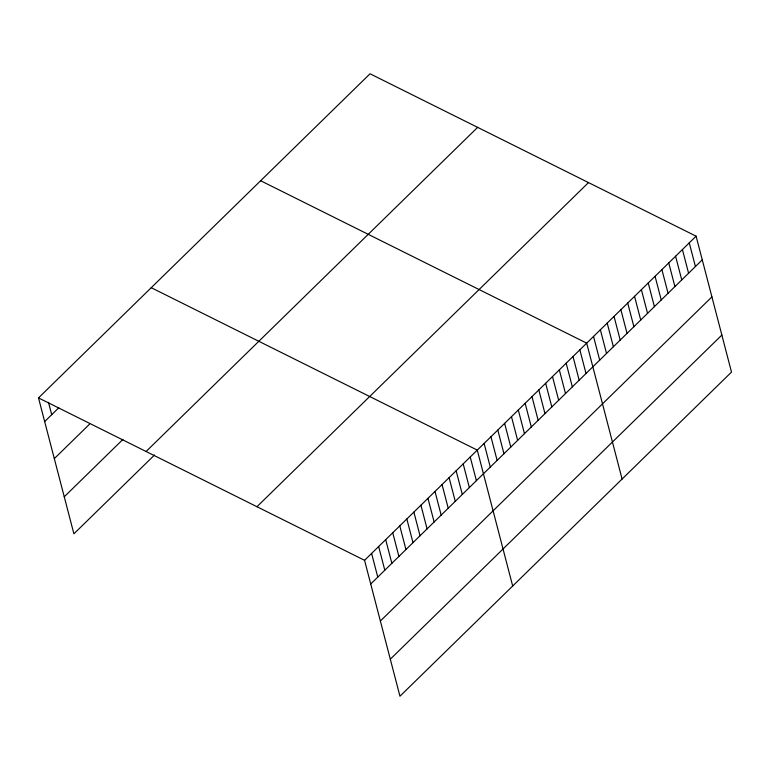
<?xml version="1.0" encoding="UTF-8"?>
<svg xmlns="http://www.w3.org/2000/svg" width="770" height="770" viewBox="0 0 770 770"><rect width="100%" height="100%" fill="white"/><g stroke="black" fill="none" stroke-linecap="round" stroke-linejoin="round"><path stroke-width="1.16" d="M38.5 397.907L370.043 73.776L696.099 236.178L731.5 372.093L399.957 696.224L364.556 560.31L38.5 397.907L73.901 533.822L154.529 454.993M44.67 421.575L58.761 407.802M54.314 458.622L89.541 424.174M64.257 496.785L122.969 439.381M146.098 451.499L477.641 127.368M256.959 506.718L588.501 182.586M364.556 560.31L696.099 236.178M370.717 583.987L702.259 259.856M380.37 621.024L711.913 296.893M390.313 659.187L721.856 335.056M260.635 180.738L586.682 343.141L622.093 479.065M151.228 287.701L477.275 450.103L512.685 586.028M689.256 242.868L695.425 266.536M682.422 249.547L688.582 273.225M675.579 256.237L681.748 279.905M668.745 262.917L674.915 286.594M661.902 269.606L668.071 293.283M655.068 276.286L661.238 299.963M648.234 282.975L654.394 306.653M641.391 289.664L647.56 313.332M634.557 296.344L640.717 320.022M627.714 303.034L633.883 326.701M620.88 309.713L627.04 333.391M614.037 316.403L620.206 340.08M607.203 323.082L613.372 346.76M600.359 329.772L606.529 353.449M593.526 336.461L599.695 360.129M579.849 349.83L586.018 373.498M573.015 356.51L579.175 380.188M566.171 363.199L572.341 386.867M559.338 369.879L565.498 393.557M552.494 376.569L558.664 400.246M545.66 383.258L551.821 406.926M538.817 389.938L544.987 413.615M531.983 396.627L538.153 420.295M525.14 403.307L531.31 426.984M518.306 409.996L524.476 433.664M511.472 416.676L517.632 440.353M504.629 423.365L510.799 447.043M497.795 430.055L503.955 453.722M490.952 436.734L497.122 460.412M484.118 443.424L490.278 467.092M470.229 456.995L476.399 480.663M463.184 463.877L469.353 487.554M456.138 470.768L462.308 494.446M449.093 477.66L455.262 501.328M442.047 484.542L448.217 508.219M435.002 491.433L441.172 515.111M427.956 498.325L434.126 521.993M420.911 505.207L427.081 528.884M413.875 512.098L420.035 535.766M406.829 518.98L412.99 542.657M399.784 525.871L405.944 549.549M392.739 532.763L398.899 556.431M385.693 539.645L391.853 563.322M378.647 546.536L384.808 570.204M371.602 553.418L377.762 577.096M48.481 402.286L51.715 414.693"/></g></svg>
